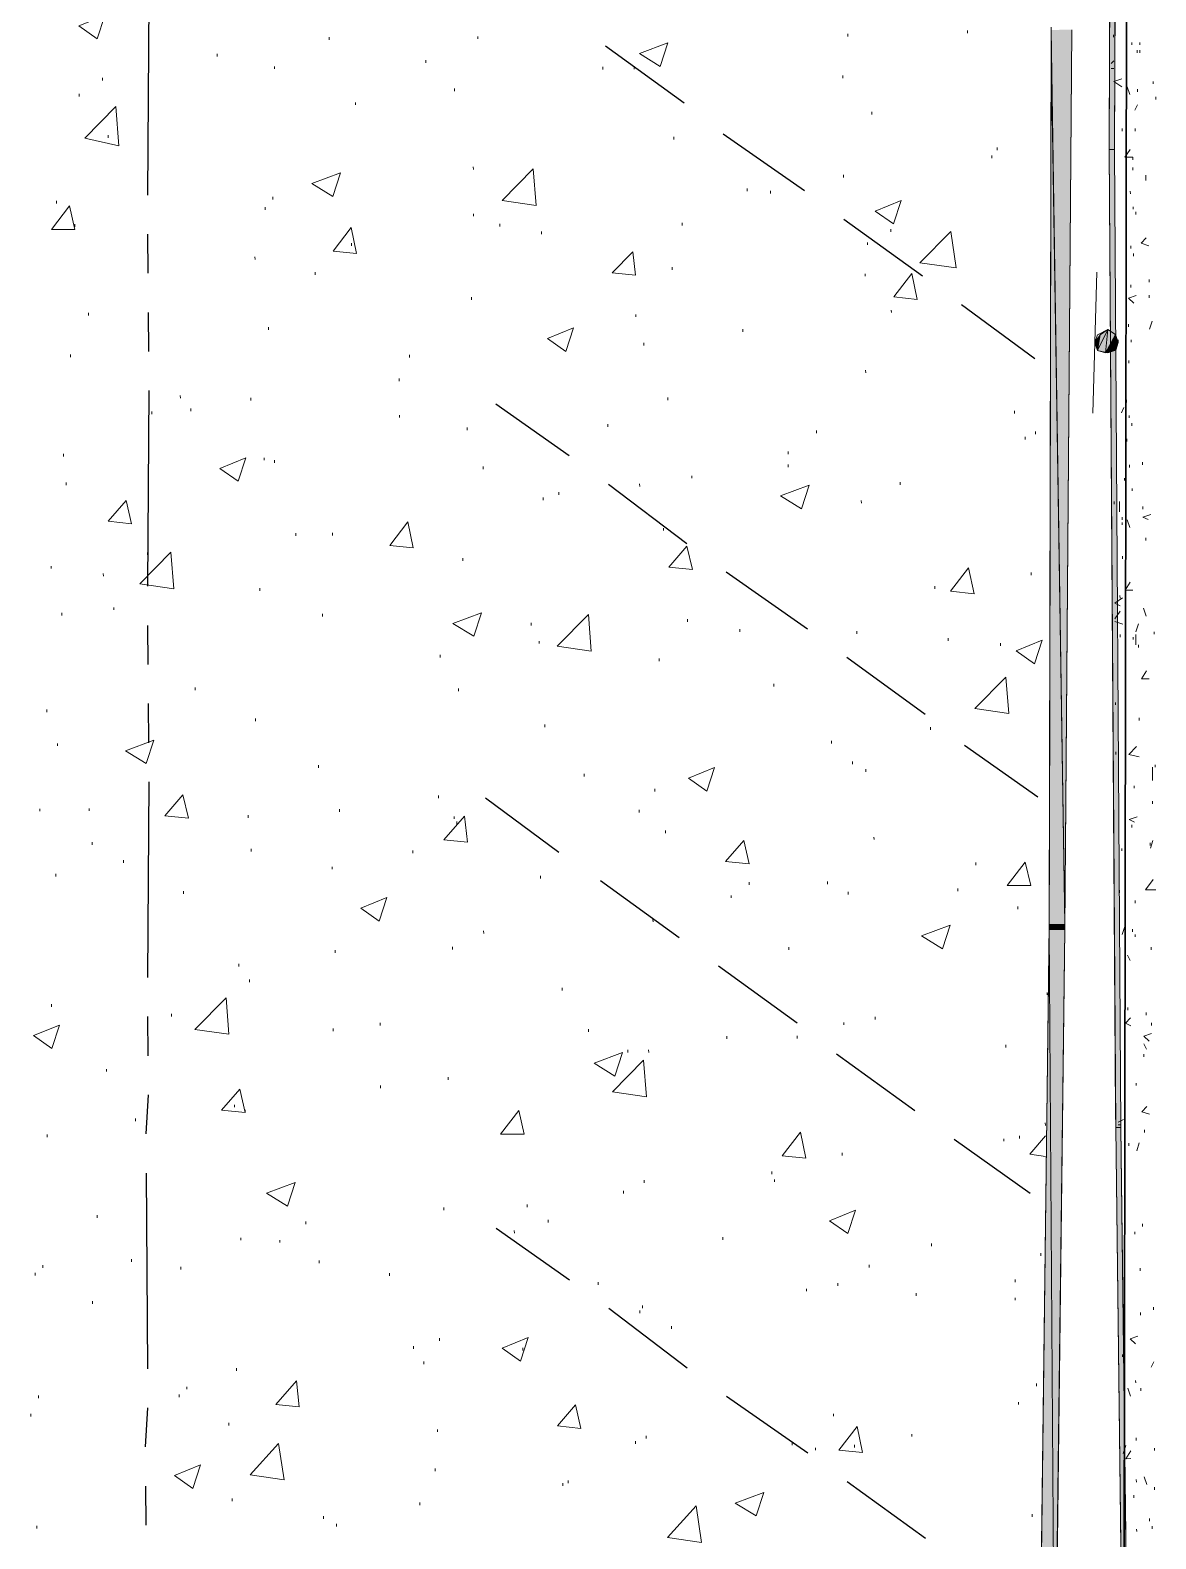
# Model space of a CAD drawing. Header units: inches. Extents: x -5728 to 15181, y 9834 to 15140.
# Drawn here: x 6327.2 to 6672.7, y 10894.8 to 11357.5 of the extents above; entities that cross this region are included whole.
import ezdxf

# ---------------------------------------------------------------- set-up
doc = ezdxf.new("R2010")
doc.units = ezdxf.units.IN
doc.header["$MEASUREMENT"] = 0
doc.linetypes.add('IMPORT-DASHEDX2 _4_', pattern=[0.1125, 0.075, -0.0375])
for name, color, linetype, lineweight in [('PDF_Geometry', 1, 'Continuous', 9), ('PDF_Solid Fills', 1, 'Continuous', 9), ('site plan converted for PDF_dwg', 1, 'Continuous', 9)]:
    doc.layers.add(name, color=color, linetype=linetype, lineweight=lineweight)

# ---------------------------------------------------------------- blocks, each defined once
blk = doc.blocks.new('site plan converted for PDF_dwg-1480341-SITE PLAN')
at = {"layer": 'PDF_Solid Fills'}
for points in [[(4524.12, 1441), (4525.72, 1441), (4528.92, 1740.2), (4527.32, 1740.2), (4524.46, 1472.79)], [(4524.12, 1141), (4525.72, 1141), (4525.72, 1441), (4524.12, 1441), (4524.12, 1145.66)], [(4525.72, 841), (4527.32, 841), (4525.72, 1141), (4524.12, 1141), (4525.4, 900.31)]]:
    blk.add_hatch(color=147, dxfattribs=at).paths.add_polyline_path(points, flags=0)
at = {"layer": 'PDF_Solid Fills', "lineweight": 15}
for points in [[(4508.92, 1203.4), (4506.52, 1477.8), (4512.92, 1477.8), (4509.27, 1227.54)], [(4504.12, 1203.4), (4508.92, 1203.4), (4506.48, 1472.91), (4504.33, 1227.58)], [(4520.12, 1379.4), (4520.92, 1384.2), (4519.32, 1381.8)], [(4522.52, 1378.6), (4523.32, 1385.8), (4520.12, 1379.4)], [(4520.12, 1379.4), (4520.92, 1384.2), (4523.32, 1385.8)], [(4522.52, 1378.6), (4523.32, 1385.8), (4525.72, 1384.2)], [(4522.52, 1378.6), (4525.72, 1379.4), (4525.72, 1384.2)], [(4525.72, 1379.4), (4525.72, 1384.2), (4526.52, 1381.8)], [(4504.12, 1201.8), (4508.92, 1201.8), (4504.12, 1203.4)], [(4508.92, 1201.8), (4504.12, 1203.4), (4508.92, 1203.4)], [(4499.32, 950.6), (4504.12, 950.6), (4504.12, 1201.8), (4499.93, 982.26)], [(4504.12, 950.6), (4504.12, 1201.8), (4508.92, 1201.8), (4504.72, 982.23)]]:
    blk.add_hatch(color=155, dxfattribs=at).paths.add_polyline_path(points, flags=0)
at = {"layer": 'PDF_Geometry', "color": 165, "lineweight": 25}
for p, q in [((4228.92, 1429), (4229.72, 1489)), ((4369.72, 1473.8), (4393.72, 1456.2)), ((4405.72, 1446.6), (4430.52, 1429)), ((4228.92, 1405), (4228.92, 1417)), ((4442.52, 1420.2), (4466.52, 1402.6)), ((4228.92, 1381), (4228.92, 1393)), ((4478.52, 1393.8), (4500.92, 1377)), ((4228.12, 1309), (4228.92, 1369)), ((4335.32, 1364.2), (4357.72, 1348.2)), ((4369.72, 1339.4), (4393.72, 1321)), ((4405.72, 1312.2), (4430.52, 1294.6)), ((4228.12, 1285), (4228.12, 1297)), ((4442.52, 1285.8), (4466.52, 1268.2)), ((4228.12, 1261), (4228.12, 1273)), ((4478.52, 1258.6), (4500.92, 1242.6)), ((4227.32, 1189), (4228.12, 1249)), ((4331.32, 1243.4), (4353.72, 1226.6)), ((4366.52, 1217.8), (4390.52, 1200.2)), ((4402.52, 1191.4), (4426.52, 1173.8)), ((4227.32, 1165), (4227.32, 1177)), ((4438.52, 1164.2), (4462.52, 1146.6)), ((4226.52, 1141), (4227.32, 1153)), ((4474.52, 1137.8), (4497.72, 1121)), ((4226.52, 1069), (4226.52, 1129)), ((4333.72, 1111.4), (4356.12, 1095.4)), ((4368.12, 1086.6), (4392.12, 1068.2)), ((4225.72, 1045), (4226.52, 1057)), ((4404.12, 1059.4), (4428.92, 1041.8)), ((4225.72, 1021), (4225.72, 1033)), ((4440.92, 1033), (4464.92, 1015.4))]:
    blk.add_line(p, q, dxfattribs=at)
at = {"layer": 'PDF_Geometry', "color": 155, "lineweight": 15}
for p, q in [((4284.92, 1477), (4284.92, 1476.2)), ((4330.52, 1477), (4330.52, 1476.2)), ((4444.12, 1477), (4444.12, 1476.2)), ((4480.92, 1477.8), (4480.92, 1477)), ((4525.72, 1476.2), (4525.72, 1475.4)), ((4250.52, 1472.2), (4250.52, 1471.4)), ((4531.32, 1473.8), (4531.32, 1473)), ((4533.72, 1473.8), (4533.72, 1473)), ((4268.12, 1468.2), (4268.12, 1467.4)), ((4314.52, 1469.8), (4314.52, 1469)), ((4368.92, 1467.4), (4368.92, 1466.6)), ((4378.52, 1467.4), (4378.52, 1466.6)), ((4524.92, 1467.4), (4525.72, 1468.2)), ((4532.92, 1471.4), (4532.92, 1470.6)), ((4533.72, 1471.4), (4533.72, 1470.6)), ((4215.32, 1465), (4215.32, 1464.2)), ((4442.52, 1464.2), (4442.52, 1463.4)), ((4524.92, 1465.8), (4525.72, 1465.8)), ((4208.12, 1460.2), (4208.12, 1459.4)), ((4323.32, 1461), (4323.32, 1460.2)), ((4530.52, 1457.8), (4529.72, 1460.2)), ((4532.92, 1459.4), (4532.92, 1458.6)), ((4537.72, 1461.8), (4537.72, 1461)), ((4292.92, 1457), (4292.92, 1456.2)), ((4532.12, 1453), (4532.92, 1454.6)), ((4538.52, 1457), (4538.52, 1456.2)), ((4451.32, 1453), (4451.32, 1452.2)), ((4216.92, 1447.4), (4216.92, 1446.6)), ((4390.52, 1445.8), (4390.52, 1445)), ((4528.12, 1447.4), (4528.12, 1446.6)), ((4532.12, 1447.4), (4532.12, 1446.6)), ((4488.12, 1439.4), (4488.12, 1438.6)), ((4489.72, 1441.8), (4489.72, 1441)), ((4328.92, 1437), (4328.92, 1436.2)), ((4531.32, 1435.4), (4531.32, 1434.6)), ((4442.52, 1433.8), (4442.52, 1433)), ((4535.32, 1431.4), (4535.32, 1433)), ((4200.92, 1427.4), (4200.92, 1426.6)), ((4267.32, 1428.2), (4267.32, 1427.4)), ((4412.92, 1429.8), (4412.92, 1429)), ((4420.12, 1429), (4420.12, 1428.2)), ((4530.52, 1428.2), (4530.52, 1427.4)), ((4264.92, 1425), (4264.92, 1424.2)), ((4328.92, 1422.6), (4328.92, 1421.8)), ((4531.32, 1423.4), (4531.32, 1422.6)), ((4532.12, 1421.8), (4532.12, 1421)), ((4206.52, 1420.2), (4206.52, 1419.4)), ((4336.92, 1419.4), (4336.92, 1418.6)), ((4349.72, 1417), (4349.72, 1416.2)), ((4392.92, 1419.4), (4392.92, 1418.6)), ((4456.92, 1417), (4456.92, 1416.2)), ((4291.32, 1413.8), (4291.32, 1413)), ((4449.72, 1413), (4449.72, 1412.2)), ((4261.72, 1409.8), (4261.72, 1409)), ((4530.52, 1411.4), (4530.52, 1410.6)), ((4531.32, 1409), (4531.32, 1408.2)), ((4280.12, 1405), (4280.12, 1404.2)), ((4389.72, 1405.8), (4389.72, 1405)), ((4448.92, 1403.4), (4448.92, 1402.6)), ((4518.52, 1360.2), (4520.12, 1403.4)), ((4530.52, 1399.4), (4530.52, 1398.6)), ((4536.12, 1401), (4536.12, 1400.2)), ((4210.52, 1393), (4210.52, 1392.2)), ((4328.12, 1397), (4328.12, 1396.2)), ((4536.12, 1396.2), (4536.12, 1395.4)), ((4378.52, 1391.4), (4378.52, 1390.6)), ((4456.92, 1392.2), (4456.92, 1391.4)), ((4265.72, 1388.2), (4265.72, 1387.4)), ((4411.32, 1386.6), (4411.32, 1385.8)), ((4529.72, 1387.4), (4529.72, 1386.6)), ((4536.12, 1385.8), (4536.92, 1388.2)), ((4204.92, 1380.2), (4204.92, 1379.4)), ((4308.92, 1379.4), (4308.92, 1378.6)), ((4380.92, 1382.6), (4380.92, 1381.8)), ((4528.92, 1382.6), (4528.92, 1381.8)), ((4530.52, 1382.6), (4530.52, 1381.8)), ((4529.72, 1376.2), (4529.72, 1375.4)), ((4305.72, 1372.2), (4305.72, 1371.4)), ((4448.92, 1373.8), (4448.92, 1373)), ((4238.52, 1367.4), (4238.52, 1366.6)), ((4260.12, 1366.6), (4260.12, 1365.8)), ((4388.12, 1365.8), (4388.12, 1365)), ((4229.72, 1362.6), (4229.72, 1361.8)), ((4241.72, 1363.4), (4241.72, 1362.6)), ((4305.72, 1361), (4305.72, 1360.2)), ((4494.52, 1361), (4494.52, 1360.2)), ((4527.32, 1360.2), (4528.12, 1361.8)), ((4528.92, 1364.2), (4528.92, 1363.4)), ((4326.52, 1357), (4326.52, 1356.2)), ((4369.72, 1357.8), (4369.72, 1357)), ((4529.72, 1359.4), (4529.72, 1358.6)), ((4530.52, 1357), (4530.52, 1356.2)), ((4433.72, 1355.4), (4433.72, 1354.6)), ((4497.72, 1353), (4497.72, 1352.2)), ((4500.92, 1354.6), (4500.92, 1353.8)), ((4528.92, 1352.2), (4528.92, 1351.4)), ((4202.52, 1349.8), (4202.52, 1349)), ((4264.12, 1348.2), (4264.12, 1347.4)), ((4267.32, 1347.4), (4267.32, 1346.6)), ((4424.92, 1349), (4424.92, 1348.2)), ((4331.32, 1345), (4331.32, 1344.2)), ((4424.92, 1345), (4424.92, 1344.2)), ((4529.72, 1344.2), (4529.72, 1343.4)), ((4533.72, 1345), (4533.72, 1344.2)), ((4203.32, 1341), (4203.32, 1340.2)), ((4379.32, 1339.4), (4379.32, 1338.6)), ((4395.32, 1341.8), (4395.32, 1341)), ((4459.32, 1339.4), (4459.32, 1338.6)), ((4528.12, 1340.2), (4528.12, 1339.4)), ((4349.72, 1335.4), (4349.72, 1334.6)), ((4354.52, 1337), (4354.52, 1336.2)), ((4447.32, 1333.8), (4447.32, 1333)), ((4524.92, 1333), (4524.92, 1332.2)), ((4526.52, 1329.8), (4526.52, 1333)), ((4530.52, 1337), (4530.52, 1336.2)), ((4527.32, 1328.2), (4527.32, 1327.4)), ((4533.72, 1331.4), (4533.72, 1330.6)), ((4273.72, 1325), (4273.72, 1324.2)), ((4284.92, 1325), (4284.92, 1324.2)), ((4386.52, 1325.8), (4386.52, 1325)), ((4527.32, 1326.6), (4527.32, 1325.8)), ((4529.72, 1325), (4528.92, 1327.4)), ((4228.12, 1319.4), (4228.12, 1318.6)), ((4534.52, 1321.8), (4534.52, 1321)), ((4198.52, 1315.4), (4198.52, 1314.6)), ((4324.92, 1317), (4324.92, 1316.2)), ((4527.32, 1316.2), (4527.32, 1315.4)), ((4214.52, 1313), (4214.52, 1312.2)), ((4499.32, 1311.4), (4499.32, 1310.6)), ((4262.52, 1308.2), (4262.52, 1307.4)), ((4469.72, 1307.4), (4469.72, 1306.6)), ((4201.72, 1301), (4201.72, 1300.2)), ((4217.72, 1302.6), (4217.72, 1301.8)), ((4526.52, 1304.2), (4526.52, 1303.4)), ((4281.72, 1300.2), (4281.72, 1299.4)), ((4345.72, 1297), (4345.72, 1296.2)), ((4393.72, 1297.8), (4393.72, 1297)), ((4524.92, 1297), (4526.52, 1299.4)), ((4524.92, 1296.2), (4527.32, 1295.4)), ((4534.52, 1297.8), (4533.72, 1300.2)), ((4348.12, 1291.4), (4348.12, 1290.6)), ((4409.72, 1294.6), (4409.72, 1293.8)), ((4445.72, 1293.8), (4445.72, 1293)), ((4473.72, 1291.4), (4473.72, 1290.6)), ((4526.52, 1292.2), (4526.52, 1291.4)), ((4528.12, 1292.2), (4528.12, 1291.4)), ((4530.52, 1291.4), (4530.52, 1290.6)), ((4531.32, 1293), (4532.12, 1295.4)), ((4531.32, 1289), (4531.32, 1292.2)), ((4536.92, 1293), (4536.92, 1292.2)), ((4317.72, 1287.4), (4317.72, 1286.6)), ((4489.72, 1289.8), (4489.72, 1289)), ((4532.12, 1289), (4532.12, 1288.2)), ((4384.92, 1285.8), (4384.92, 1285)), ((4242.52, 1277.8), (4242.52, 1277)), ((4420.12, 1277.8), (4420.12, 1277)), ((4525.72, 1280.2), (4525.72, 1279.4)), ((4528.12, 1278.6), (4528.12, 1277.8)), ((4323.32, 1277), (4323.32, 1276.2)), ((4196.92, 1271.4), (4196.92, 1270.6)), ((4260.92, 1268.2), (4260.92, 1267.4)), ((4524.92, 1271.4), (4524.92, 1270.6)), ((4525.72, 1268.2), (4525.72, 1267.4)), ((4349.72, 1265.8), (4349.72, 1265)), ((4468.12, 1264.2), (4468.12, 1263.4)), ((4532.12, 1266.6), (4532.12, 1265.8)), ((4200.12, 1261), (4200.12, 1260.2)), ((4437.72, 1260.2), (4437.72, 1259.4)), ((4524.92, 1256.2), (4524.92, 1255.4)), ((4280.12, 1253.8), (4280.12, 1253)), ((4361.72, 1250.6), (4361.72, 1249.8)), ((4444.12, 1253.8), (4444.12, 1253)), ((4448.12, 1251.4), (4448.12, 1250.6)), ((4536.12, 1247.4), (4536.12, 1251.4)), ((4536.92, 1252.2), (4536.92, 1251.4)), ((4383.32, 1245.8), (4383.32, 1245)), ((4525.72, 1247.4), (4525.72, 1246.6)), ((4530.52, 1245.8), (4530.52, 1245)), ((4194.52, 1241), (4194.52, 1240.2)), ((4209.72, 1241), (4209.72, 1240.2)), ((4286.52, 1240.2), (4286.52, 1239.4)), ((4316.92, 1244.2), (4316.92, 1243.4)), ((4536.12, 1241), (4536.12, 1240.2)), ((4258.52, 1238.6), (4258.52, 1237.8)), ((4321.72, 1237.8), (4321.72, 1237)), ((4322.52, 1236.2), (4322.52, 1235.4)), ((4378.52, 1239.4), (4378.52, 1238.6)), ((4386.52, 1233), (4386.52, 1232.2)), ((4529.72, 1233.8), (4529.72, 1233)), ((4210.52, 1230.6), (4210.52, 1229.8)), ((4259.32, 1228.2), (4259.32, 1227.4)), ((4308.92, 1227.4), (4308.92, 1226.6)), ((4450.52, 1230.6), (4450.52, 1229.8)), ((4526.52, 1226.6), (4526.52, 1225.8)), ((4535.32, 1226.6), (4536.12, 1229)), ((4535.32, 1228.2), (4535.32, 1227.4)), ((4220.12, 1225), (4220.12, 1224.2)), ((4284.12, 1222.6), (4284.12, 1221.8)), ((4481.72, 1222.6), (4481.72, 1221.8)), ((4199.32, 1221), (4199.32, 1220.2)), ((4348.12, 1219.4), (4348.12, 1218.6)), ((4238.52, 1215.4), (4238.52, 1214.6)), ((4406.52, 1213), (4406.52, 1212.2)), ((4412.12, 1217), (4412.12, 1216.2)), ((4436.12, 1217), (4436.12, 1216.2)), ((4442.52, 1213.8), (4442.52, 1213)), ((4476.12, 1214.6), (4476.12, 1213.8)), ((4525.72, 1213.8), (4525.72, 1213)), ((4494.52, 1209), (4494.52, 1208.2)), ((4530.52, 1210.6), (4530.52, 1209.8)), ((4382.52, 1205.8), (4382.52, 1205)), ((4330.52, 1202.6), (4330.52, 1201.8)), ((4526.52, 1200.2), (4527.32, 1202.6)), ((4529.72, 1201.8), (4529.72, 1201)), ((4530.52, 1200.2), (4530.52, 1199.4)), ((4284.92, 1197), (4284.92, 1196.2)), ((4320.92, 1197.8), (4320.92, 1197)), ((4424.12, 1197), (4424.12, 1196.2)), ((4535.32, 1196.2), (4535.32, 1195.4)), ((4255.32, 1193), (4255.32, 1192.2)), ((4528.92, 1192.2), (4528.12, 1193.8)), ((4258.52, 1188.2), (4258.52, 1187.4)), ((4354.52, 1185), (4354.52, 1184.2)), ((4197.72, 1181), (4197.72, 1180.2)), ((4503.32, 1182.6), (4503.32, 1181.8)), ((4234.52, 1177.8), (4234.52, 1177)), ((4450.52, 1175.4), (4450.52, 1174.6)), ((4528.12, 1177.8), (4528.12, 1177)), ((4533.72, 1176.2), (4533.72, 1175.4)), ((4284.12, 1173), (4284.12, 1172.2)), ((4298.52, 1174.6), (4298.52, 1173.8)), ((4362.52, 1172.2), (4362.52, 1171.4)), ((4440.92, 1173.8), (4440.92, 1173)), ((4535.32, 1173), (4535.32, 1172.2)), ((4404.92, 1169.8), (4404.92, 1169)), ((4426.52, 1169.8), (4426.52, 1169)), ((4490.52, 1166.6), (4490.52, 1165.8)), ((4533.72, 1165), (4532.92, 1166.6)), ((4374.52, 1165.8), (4374.52, 1165)), ((4380.92, 1165.8), (4380.92, 1165)), ((4532.92, 1163.4), (4532.92, 1162.6)), ((4214.52, 1161), (4214.52, 1160.2)), ((4319.32, 1157.8), (4319.32, 1157)), ((4298.52, 1155.4), (4298.52, 1154.6)), ((4530.52, 1154.6), (4530.52, 1153.8)), ((4253.72, 1149.8), (4253.72, 1149)), ((4256.92, 1148.2), (4256.92, 1147.4)), ((4223.32, 1145.8), (4223.32, 1145)), ((4524.92, 1142.6), (4526.52, 1143.4)), ((4196.12, 1141), (4196.12, 1140.2)), ((4494.52, 1138.6), (4494.52, 1137.8)), ((4502.52, 1142.6), (4502.52, 1141.8)), ((4524.92, 1141.8), (4525.72, 1141.8)), ((4532.92, 1140.2), (4532.92, 1139.4)), ((4440.12, 1133.8), (4440.12, 1133)), ((4489.72, 1137.8), (4489.72, 1137)), ((4528.12, 1136.2), (4528.12, 1135.4)), ((4530.52, 1133.8), (4531.32, 1136.2)), ((4379.32, 1125.8), (4379.32, 1125)), ((4418.52, 1128.2), (4418.52, 1127.4)), ((4419.32, 1125.8), (4419.32, 1125)), ((4372.92, 1122.6), (4372.92, 1121.8)), ((4525.72, 1121.8), (4525.72, 1121)), ((4211.32, 1116.2), (4211.32, 1115.4)), ((4317.72, 1117.8), (4317.72, 1117)), ((4343.32, 1118.6), (4343.32, 1117.8)), ((4275.32, 1113.8), (4275.32, 1113)), ((4349.72, 1113.8), (4349.72, 1113)), ((4532.12, 1111.4), (4532.12, 1110.6)), ((4255.32, 1109), (4255.32, 1108.2)), ((4267.32, 1108.2), (4267.32, 1107.4)), ((4339.32, 1110.6), (4339.32, 1109.8)), ((4403.32, 1108.2), (4403.32, 1107.4)), ((4529.72, 1109), (4529.72, 1108.2)), ((4221.72, 1102.6), (4221.72, 1101.8)), ((4279.32, 1101.8), (4279.32, 1101)), ((4467.32, 1105.8), (4467.32, 1105)), ((4500.92, 1102.6), (4500.92, 1101.8)), ((4192.12, 1098.6), (4192.12, 1097.8)), ((4194.52, 1101), (4194.52, 1100.2)), ((4236.92, 1100.2), (4236.92, 1099.4)), ((4300.92, 1097.8), (4300.92, 1097)), ((4448.12, 1099.4), (4448.12, 1098.6)), ((4526.52, 1098.6), (4526.52, 1097.8)), ((4531.32, 1097.8), (4531.32, 1097)), ((4364.92, 1094.6), (4364.92, 1093.8)), ((4428.92, 1092.2), (4428.92, 1091.4)), ((4438.52, 1093.8), (4438.52, 1093)), ((4492.92, 1094.6), (4492.92, 1093.8)), ((4209.72, 1089.8), (4209.72, 1089)), ((4462.52, 1090.6), (4462.52, 1089.8)), ((4492.92, 1089), (4492.92, 1088.2)), ((4377.72, 1085.8), (4377.72, 1085)), ((4378.52, 1087.4), (4378.52, 1086.6)), ((4531.32, 1084.2), (4531.32, 1083.4)), ((4535.32, 1085.8), (4535.32, 1085)), ((4387.32, 1081), (4387.32, 1080.2)), ((4308.12, 1075.4), (4308.12, 1074.6)), ((4316.12, 1077.8), (4316.12, 1077)), ((4341.72, 1074.6), (4341.72, 1073.8)), ((4253.72, 1069), (4253.72, 1068.2)), ((4311.32, 1070.6), (4311.32, 1069.8)), ((4525.72, 1071.4), (4525.72, 1070.6)), ((4534.52, 1067.4), (4535.32, 1069)), ((4192.92, 1061), (4192.92, 1060.2)), ((4236.12, 1061), (4236.12, 1060.2)), ((4238.52, 1063.4), (4238.52, 1062.6)), ((4499.32, 1062.6), (4499.32, 1061.8)), ((4528.12, 1058.6), (4527.32, 1061)), ((4529.72, 1063.4), (4529.72, 1062.6)), ((4531.32, 1061), (4531.32, 1060.2)), ((4190.52, 1055.4), (4190.52, 1054.6)), ((4493.72, 1057), (4493.72, 1056.2)), ((4251.32, 1052.2), (4251.32, 1051.4)), ((4436.92, 1053.8), (4436.92, 1053)), ((4315.32, 1049.8), (4315.32, 1049)), ((4379.32, 1047.4), (4379.32, 1046.6)), ((4460.92, 1047.4), (4460.92, 1046.6)), ((4376.12, 1045.8), (4376.12, 1045)), ((4424.12, 1045), (4424.12, 1044.2)), ((4431.32, 1043.4), (4431.32, 1042.6)), ((4443.32, 1044.2), (4443.32, 1043.4)), ((4525.72, 1041), (4526.52, 1043.4)), ((4529.72, 1045.8), (4529.72, 1045)), ((4535.32, 1042.6), (4535.32, 1041.8)), ((4314.52, 1037.8), (4314.52, 1037)), ((4353.72, 1033), (4353.72, 1032.2)), ((4355.32, 1033.8), (4355.32, 1033)), ((4529.72, 1033), (4529.72, 1032.2)), ((4532.92, 1031.4), (4532.12, 1033.8)), ((4252.12, 1029), (4252.12, 1028.2)), ((4309.72, 1027.4), (4309.72, 1026.6)), ((4528.92, 1028.2), (4528.92, 1027.4)), ((4535.32, 1030.6), (4535.32, 1029.8)), ((4280.12, 1023.4), (4280.12, 1022.6)), ((4192.12, 1021), (4192.12, 1020.2)), ((4284.12, 1021), (4284.12, 1020.2)), ((4497.72, 1022.6), (4497.72, 1021.8)), ((4533.72, 1021), (4533.72, 1020.2)), ((4534.52, 1018.6), (4534.52, 1017.8)), ((4529.72, 1017.8), (4529.72, 1017))]:
    blk.add_line(p, q, dxfattribs=at)
at = {"layer": 'PDF_Geometry', "color": 157, "lineweight": 35, "flags": 128}
blk.add_lwpolyline([(1834.52, 362.6), (4520.12, 325), (4553.72, 4365.8), (4155.32, 4561), (679.32, 1833.8)], close=True, dxfattribs=at)
at = {"layer": 'PDF_Geometry', "color": 155, "lineweight": 15, "flags": 128}
for points in [[(4512.92, 1477.8), (4508.92, 1201.8), (4504.12, 945.8)], [(4499.32, 950.6), (4504.12, 1203.4), (4506.52, 1478.6)], [(4528.12, 1460.2), (4525.72, 1461.8), (4528.12, 1462.6)], [(4531.32, 1437.8), (4531.32, 1438.6), (4528.92, 1438.6), (4530.52, 1441)], [(4536.12, 1411.4), (4533.72, 1412.2), (4535.32, 1413.8)], [(4531.32, 1393.8), (4529.72, 1395.4), (4532.12, 1396.2)], [(4526.52, 1382.6), (4526.52, 1381.8), (4525.72, 1384.2), (4523.32, 1385.8), (4520.12, 1384.2), (4519.32, 1381.8), (4520.12, 1379.4), (4523.32, 1378.6), (4525.72, 1379.4), (4526.52, 1381.8)], [(4535.32, 1327.4), (4533.72, 1328.2), (4536.12, 1329)], [(4530.52, 1305.8), (4528.12, 1305.8), (4529.72, 1308.2)], [(4526.52, 1301), (4524.92, 1301.8), (4527.32, 1303.4)], [(4535.32, 1278.6), (4532.92, 1278.6), (4534.52, 1281)], [(4532.12, 1254.6), (4528.92, 1255.4), (4531.32, 1257.8)], [(4530.52, 1234.6), (4528.92, 1235.4), (4531.32, 1236.2)], [(4536.92, 1213.8), (4533.72, 1213.8), (4536.12, 1217)], [(4528.92, 1172.2), (4527.32, 1173), (4528.92, 1174.6)], [(4534.52, 1167.4), (4532.92, 1169), (4535.32, 1169.8)], [(4534.52, 1145), (4532.12, 1145.8), (4533.72, 1147.4)], [(4502.52, 1132.2), (4497.72, 1133), (4502.52, 1138.6)], [(4529.72, 1074.6), (4528.12, 1076.2), (4530.52, 1077)], [(4528.12, 1039.4), (4526.52, 1039.4), (4528.12, 1041.8)]]:
    blk.add_lwpolyline(points, dxfattribs=at)
at = {"layer": 'PDF_Geometry', "color": 147, "flags": 128}
for points in [[(4524.12, 1441), (4525.72, 1441), (4528.92, 1740.2), (4527.32, 1740.2)], [(4524.12, 1141), (4525.72, 1141), (4525.72, 1441), (4524.12, 1441)], [(4525.72, 841), (4527.32, 841), (4525.72, 1141), (4524.12, 1141)]]:
    blk.add_lwpolyline(points, close=True, dxfattribs=at)
at = {"layer": 'PDF_Geometry', "color": 155, "lineweight": 15, "flags": 128}
for points in [[(4216.12, 1484.2), (4213.72, 1477), (4208.12, 1481)], [(4388.92, 1474.6), (4386.52, 1467.4), (4380.12, 1471.4)], [(4220.12, 1444.2), (4209.72, 1446.6), (4219.32, 1456.2)], [(4288.12, 1435.4), (4285.72, 1428.2), (4279.32, 1432.2)], [(4348.12, 1425), (4337.72, 1426.6), (4347.32, 1436.2)], [(4204.92, 1425.8), (4206.52, 1418.6), (4199.32, 1418.6)], [(4460.12, 1425.8), (4457.72, 1418.6), (4452.12, 1422.6)], [(4291.32, 1418.6), (4292.92, 1410.6), (4285.72, 1411.4)], [(4476.92, 1405), (4465.72, 1406.6), (4475.32, 1416.2)], [(4377.72, 1410.6), (4378.52, 1403.4), (4371.32, 1404.2)], [(4463.32, 1403.4), (4464.92, 1395.4), (4457.72, 1396.2)], [(4359.32, 1387.4), (4356.92, 1380.2), (4351.32, 1384.2)], [(4258.52, 1348.2), (4256.12, 1341), (4250.52, 1345)], [(4431.32, 1338.6), (4428.92, 1331.4), (4422.52, 1335.4)], [(4221.72, 1335.4), (4223.32, 1328.2), (4216.12, 1329)], [(4308.12, 1328.2), (4309.72, 1320.2), (4302.52, 1321)], [(4236.12, 1308.2), (4225.72, 1309.8), (4235.32, 1319.4)], [(4393.72, 1320.2), (4395.32, 1313), (4388.12, 1313.8)], [(4480.12, 1313), (4481.72, 1305), (4474.52, 1305.8)], [(4330.52, 1300.2), (4328.12, 1293), (4321.72, 1297)], [(4364.12, 1288.2), (4353.72, 1289.8), (4363.32, 1299.4)], [(4502.52, 1290.6), (4500.12, 1283.4), (4494.52, 1287.4)], [(4492.12, 1268.2), (4481.72, 1269.8), (4491.32, 1279.4)], [(4229.72, 1261.8), (4227.32, 1254.6), (4220.92, 1258.6)], [(4401.72, 1252.2), (4399.32, 1245), (4393.72, 1249)], [(4238.52, 1245), (4240.12, 1237.8), (4232.92, 1238.6)], [(4324.92, 1237.8), (4325.72, 1229.8), (4318.52, 1230.6)], [(4410.52, 1229.8), (4412.12, 1222.6), (4404.92, 1223.4)], [(4496.92, 1222.6), (4498.52, 1215.4), (4491.32, 1215.4)], [(4300.92, 1213), (4298.52, 1205.8), (4292.92, 1209.8)], [(4473.72, 1203.4), (4471.32, 1196.2), (4464.92, 1200.2)], [(4252.12, 1171.4), (4241.72, 1173), (4251.32, 1182.6)], [(4200.12, 1174.6), (4197.72, 1167.4), (4192.12, 1171.4)], [(4372.92, 1165), (4370.52, 1157.8), (4364.12, 1161.8)], [(4380.12, 1151.4), (4369.72, 1153), (4379.32, 1162.6)], [(4255.32, 1154.6), (4256.92, 1147.4), (4249.72, 1148.2)], [(4340.92, 1147.4), (4342.52, 1140.2), (4335.32, 1140.2)], [(4427.32, 1140.2), (4428.92, 1132.2), (4421.72, 1133)], [(4272.12, 1125.8), (4269.72, 1118.6), (4263.32, 1122.6)], [(4444.12, 1116.2), (4441.72, 1109), (4436.12, 1113)], [(4343.32, 1077.8), (4340.92, 1070.6), (4335.32, 1074.6)], [(4272.12, 1065), (4272.92, 1057), (4265.72, 1057.8)], [(4357.72, 1057), (4359.32, 1049.8), (4352.12, 1050.6)], [(4444.12, 1049.8), (4445.72, 1041.8), (4438.52, 1042.6)], [(4268.12, 1034.6), (4257.72, 1036.2), (4266.52, 1045.8)], [(4242.52, 1039.4), (4240.12, 1032.2), (4234.52, 1036.2)], [(4415.32, 1029.8), (4412.92, 1022.6), (4406.52, 1026.6)], [(4396.12, 1014.6), (4385.72, 1016.2), (4394.52, 1025.8)]]:
    blk.add_lwpolyline(points, close=True, dxfattribs=at)
at = {"layer": 'PDF_Solid Fills', "color": 147}
for p, q in [((4527.32, 1740.2), (4524.46, 1472.79)), ((4525.72, 1441), (4528.92, 1740.2)), ((4524.46, 1472.79), (4524.12, 1441)), ((4525.72, 1441), (4524.12, 1441)), ((4524.12, 1441), (4524.12, 1145.66)), ((4524.12, 1441), (4525.72, 1441)), ((4525.72, 1141), (4525.72, 1441)), ((4524.12, 1145.66), (4524.12, 1141)), ((4525.72, 1141), (4524.12, 1141)), ((4524.12, 1141), (4525.4, 900.31)), ((4524.12, 1141), (4525.72, 1141)), ((4527.32, 841), (4525.72, 1141))]:
    blk.add_line(p, q, dxfattribs=at)
at = {"layer": 'PDF_Solid Fills', "color": 155, "lineweight": 15}
for p, q in [((4508.92, 1203.4), (4506.52, 1477.8)), ((4512.92, 1477.8), (4509.27, 1227.54)), ((4506.48, 1472.91), (4504.33, 1227.58)), ((4508.92, 1203.4), (4506.48, 1472.91)), ((4520.92, 1384.2), (4519.32, 1381.8)), ((4523.32, 1385.8), (4520.12, 1379.4)), ((4523.32, 1385.8), (4520.12, 1379.4)), ((4520.12, 1379.4), (4520.92, 1384.2)), ((4520.12, 1379.4), (4520.92, 1384.2)), ((4520.92, 1384.2), (4523.32, 1385.8)), ((4522.52, 1378.6), (4523.32, 1385.8)), ((4522.52, 1378.6), (4523.32, 1385.8)), ((4525.72, 1384.2), (4522.52, 1378.6)), ((4525.72, 1384.2), (4522.52, 1378.6)), ((4523.32, 1385.8), (4525.72, 1384.2)), ((4525.72, 1379.4), (4525.72, 1384.2)), ((4525.72, 1384.2), (4526.52, 1381.8)), ((4525.72, 1379.4), (4525.72, 1384.2)), ((4519.32, 1381.8), (4520.12, 1379.4)), ((4520.12, 1379.4), (4522.52, 1378.6)), ((4522.52, 1378.6), (4525.72, 1379.4)), ((4526.52, 1381.8), (4525.72, 1379.4)), ((4504.33, 1227.58), (4504.12, 1203.4)), ((4509.27, 1227.54), (4508.92, 1203.4)), ((4504.12, 1203.4), (4508.92, 1203.4)), ((4508.92, 1201.8), (4504.12, 1203.4)), ((4504.12, 1203.4), (4504.12, 1201.8)), ((4508.92, 1201.8), (4504.12, 1203.4)), ((4504.12, 1203.4), (4508.92, 1203.4)), ((4508.92, 1203.4), (4508.92, 1201.8)), ((4504.12, 1201.8), (4499.93, 982.26)), ((4504.12, 1201.8), (4508.92, 1201.8)), ((4504.12, 950.6), (4504.12, 1201.8)), ((4504.12, 950.6), (4504.12, 1201.8)), ((4504.12, 1201.8), (4508.92, 1201.8)), ((4508.92, 1201.8), (4504.72, 982.23))]:
    blk.add_line(p, q, dxfattribs=at)

msp = doc.modelspace()

# ---------------------------------------------------------------- block references
at = {"layer": 'site plan converted for PDF_dwg', "color": 147, "linetype": 'IMPORT-DASHEDX2 _4_', "rotation": 0.383349167194431}
msp.add_blockref('site plan converted for PDF_dwg-1480341-SITE PLAN', (2144.04, 9849.68), dxfattribs=at)

doc.saveas('drawing.dxf')
